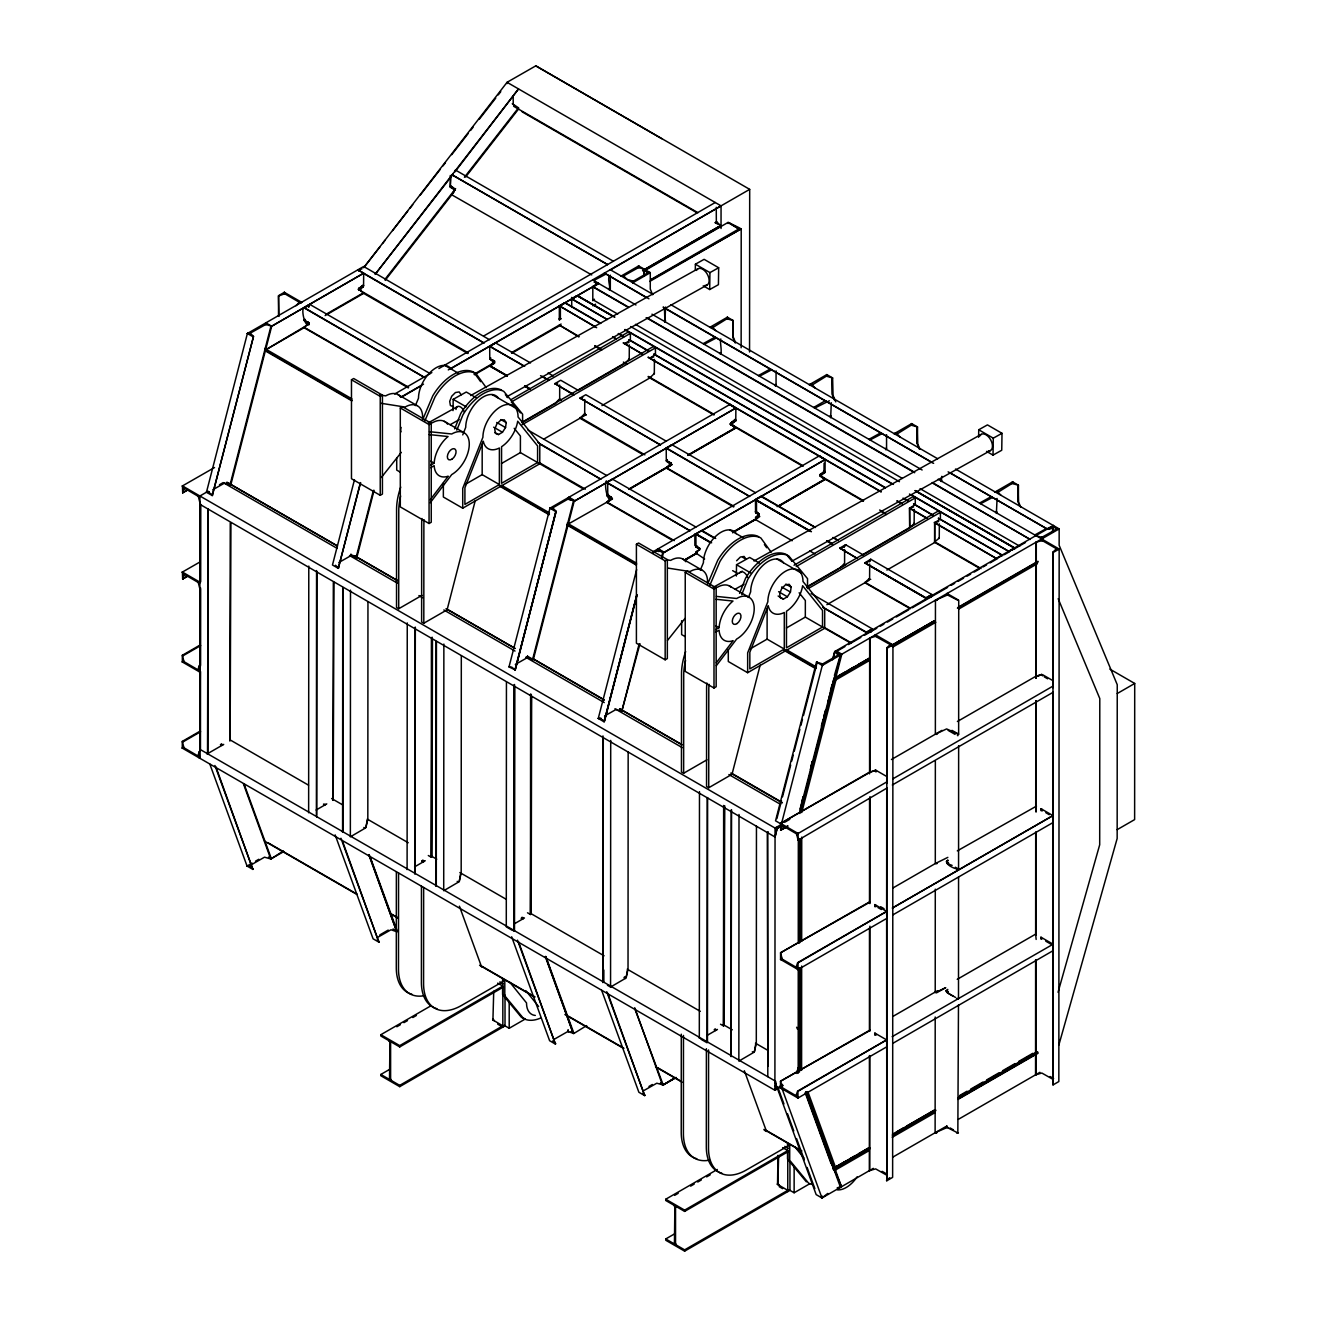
<?xml version="1.0" encoding="UTF-8"?>
<svg xmlns="http://www.w3.org/2000/svg" width="1317" height="1317" viewBox="0 0 1317 1317"><rect width="100%" height="100%" fill="white"/><g stroke="black" fill="none" stroke-linecap="round" stroke-linejoin="round"><path stroke-width="1.5" d="M200.069 731.149L182.306 741.389L182.289 748.122L774.906 1090.262L783.22 1085.455M182.355 655.273L182.339 661.99L199.805 672.065L199.558 665.2L197.846 669.744L183.952 661.628L182.355 655.273L200.118 645.017M781.705 824.228L775.054 828.064L774.906 1090.262L776.668 1087.151L775.614 1081.257L199.756 749.241L200.316 670.962M200.316 666.846L200.365 588.814M200.365 582.657L200.414 504.625L775.054 837.019L777.195 828.558L782.594 825.315M200.464 749.192L200.513 671.604M200.53 665.48L200.563 587.892M200.579 581.768L200.628 504.181L199.904 504.971M207.526 753.719L208.152 508.955L207.905 753.489M229.767 740.895L230.261 522.915M230.936 522.717L230.129 740.681M278.513 316.212L278.529 295.683L284.34 292.325L301.807 302.4L298.926 302.696L295.979 305.758M278.924 316.409L278.529 295.683M304.079 319.932L305.116 319.34L304.161 320.393L308.869 322.698C305.659 330.501 300.424 308.194 304.095 308.194M308.639 812.754L308.787 566.08M309.923 304.474L304.095 307.536L424.337 377.353L304.342 308.013L308.886 305.067L308.886 307.042L308.639 305.264L309.923 304.474L430.116 373.584M316.409 815.174L316.557 570.557M316.722 817.034L316.936 572.022M332.822 800.39L333.333 582.41M333.991 582.213L333.201 800.193M342.585 832.36L342.733 587.744M342.914 832.163L343.079 587.547M350.503 590.164L350.355 836.838L365.682 827.866L367.822 819.404L367.953 601.82M325.134 315.57L363.657 293.362L359.525 289.608L358.882 290.316L358.882 288.341L363.574 286.036L363.673 273.837M363.673 267.746L507.061 82.312L535.789 65.85L749.686 189.352L438.923 368.513M396.368 871.739L396.302 967.88A53.503 30.884 -60 0 0 411.875 994.236M396.713 458.184L396.713 470.087L400.236 472.128M398.557 872.99L398.491 969.131A53.503 30.884 -60 0 0 424.601 995.619M400.73 487.092A53.503 30.884 -60 0 0 396.582 509.3L396.532 607.499L398.705 608.75L398.771 510.568A53.503 30.884 -60 0 1 400.631 495.999M407.101 869.599L407.249 622.925M415.003 627.402L414.855 874.076L415.332 627.221M421.456 886.226L421.407 982.367A53.503 30.884 -60 0 0 436.981 1008.723M423.646 887.477L423.58 983.618A53.503 30.884 -60 0 0 461.394 1005.513L504.049 980.918M421.95 518.503A53.503 30.884 -60 0 0 421.687 523.804L421.621 621.986L423.811 623.237L423.876 525.055A53.503 30.884 -60 0 1 424.14 519.771M428.305 855.523L431.285 857.235L431.416 638.761M431.285 857.235L432.124 637.198M432.453 639.058L431.992 856.824M435.96 886.259L436.108 641.642M436.289 886.061L436.437 641.445M443.368 483.125L443.352 497.019L462.728 508.197L539.772 463.782L539.789 443.928L518.058 416.979A24.858 14.355 -60 0 0 500.493 406.805A24.858 14.355 -60 0 0 482.911 437.228L462.728 488.344L462.728 508.197M443.862 644.062L443.714 890.736L459.04 881.764L461.18 873.303L461.312 655.718M591.728 274.94L451.764 194.801L454.744 189.73L450.266 186.965L450.282 175.457M450.924 177.515L450.266 186.965L454.744 189.73C455.254 187.327 453.476 191.228 455.386 190.175M464.95 484.574L482.17 474.63L482.187 444.158M489.694 346.601L489.776 358.8L494.468 363.08L489.694 366.126L507.193 376.152M499.357 484.557L499.39 447.994A24.858 14.355 -60 0 1 483.29 441.228L464.917 487.784L464.901 504.427L499.357 484.557L482.17 474.63M502.617 978.679L502.6 994.565L521.433 1017.35A41.946 24.216 -60 0 0 524.923 1018.634M504.806 979.93L504.79 995.817L523.623 1018.601A41.946 24.216 -60 0 0 540.349 1018.156M506.436 682.239L506.288 926.855L512.494 930.444M507.061 83.58L507.061 82.312L721.058 205.864L721.041 228.483M465.675 176.939L518.503 109.097L518.503 107.829L513.251 104.273L513.136 95.911M514.042 931.333L514.19 684.675M514.519 684.478L514.371 931.152L514.585 686.124M501.53 463.485L520.396 452.604L520.413 436.009L514.19 428.288M522.602 424.09L522.602 414.164L503.785 391.379A41.93 24.216 -60 0 0 462.843 414.97L456.834 430.149M527.491 912.78L530.471 914.508L530.603 693.993M530.471 914.508L531.311 694.454M531.64 696.314L531.179 914.097M537.583 462.514L537.599 445.92L517.696 421.226A24.858 14.355 -60 0 1 501.563 446.726L501.547 483.306L537.583 462.514L520.396 452.604M561.026 318.862L559.33 319.85L559.346 306.548M600.717 323.258L565.158 302.729L559.346 305.807L594.938 326.682M554.885 403.759L559.676 398.738L559.676 385.058M560.383 305.857L560.367 317.595L559.33 318.549L560.449 318.055L559.33 318.994L560.696 318.5L559.33 319.85M571.71 307.421L571.71 297.412M642.91 454.595L579.974 418.246L584.682 413.686L584.764 399.545M594.494 299.568L592.798 300.556L592.815 286.513L598.626 283.435L635.963 304.968M602.956 735.907L602.807 982.581L603.285 737.783M603.845 982.367L603.845 970.02M606.643 480.919C603.68 480.475 607.153 505.349 611.417 497.365L606.725 495.06L607.763 494.468L607.68 482.269M609.228 276.488C607.121 279.418 611.812 290.629 608.569 289.51M610.331 275.171L610.314 288.867L608.898 289.147L609.87 289.938L609.228 288.225L610.199 289.411M607.45 985.264L610.561 987.059L610.709 740.401M628.16 752.04L628.028 969.625L625.888 978.103L610.561 987.059M578.624 390.079L624.521 363.607L629.23 359.047L629.328 344.906M510.881 399.726L628.176 332.098L630.366 333.366L630.366 340.082L624.538 343.721L628.999 342.404M632.308 281.081L632.818 282.743L650.285 272.685L647.569 272.948L633.312 281.18L627.007 279.385L624.06 276.323L621.18 276.027L638.646 265.952L650.285 272.685L650.269 289.065L652.623 294.712M601.951 405.587L649.627 378.094L654.319 373.534L654.417 359.393M521.746 422.428L653.281 346.585L655.454 347.853L655.454 354.569L649.643 358.224L653.759 356.923M665.579 307.059L664.904 322.039L664.476 308.392M666.221 448.521L666.303 460.72L670.995 465L666.221 468.045L733.668 506.996M681.301 1034.191L681.235 1132.373A53.503 30.884 -60 0 0 696.808 1158.746M681.646 620.686L681.63 634.58L685.153 636.621M683.474 1035.442L683.408 1133.641A53.503 30.884 -60 0 0 709.534 1160.129M685.647 651.586A53.503 30.884 -60 0 0 681.515 673.81L681.449 771.992L683.638 773.26L683.704 675.061A53.503 30.884 -60 0 1 685.564 660.492M694.866 545.534L694.866 533.797M695.886 553.025L704.628 558.968M695.903 534.406L695.985 546.604L699.64 549.798L699.64 548.3L695.903 546.143L699.64 548.3L699.64 549.798L695.886 551.955L698.389 550.506M699.311 1038.306L699.475 791.632M706.389 1048.678L706.324 1146.86A53.503 30.884 -60 0 0 721.897 1173.233M707.229 798.168L707.081 1042.784L700.874 1039.195M707.608 797.575L707.459 1042.191M708.579 1049.945L708.513 1148.128A53.503 30.884 -60 0 0 746.311 1170.006L788.965 1145.428M706.883 683.013A53.503 30.884 -60 0 0 706.603 688.297L706.554 786.479L708.727 787.747L708.793 689.548A53.503 30.884 -60 0 1 709.056 684.264M716.267 207.312L716.333 221.47L721.041 226.03L644.507 270.15M720.827 338.963C719.263 340 723.329 356.545 719.461 352.857L720.811 352.66L720.152 353.927M720.531 1024.231L723.51 1025.943L723.642 805.444M723.51 1025.943L724.35 805.905M724.679 805.724L724.218 1025.548M644.507 270.775L727.939 222.474L728.054 223.495M728.285 649.61L728.285 661.513L747.644 672.707L824.689 628.275L824.705 608.438L802.991 581.472A24.858 14.355 -60 0 0 785.426 571.298A24.858 14.355 -60 0 0 767.844 601.737L747.661 652.853L747.644 672.707M731.231 809.971L731.083 1056.646L731.561 809.79M735.561 342.601L733.207 336.954L733.223 320.558L727.396 317.199L709.945 327.274L712.81 327.571L715.757 330.633M689.614 454.546L735.857 427.893L731.083 424.848L735.775 420.567L735.874 408.369M739.002 814.466L738.853 1061.123L754.164 1052.168L756.304 1043.69L756.452 826.105M741.142 347.737L741.208 228.862L650.746 280.011M749.554 351.968L749.686 189.352M756.518 499.456L756.501 511.194L755.464 511.786L759.218 513.959L755.464 517.614L759.218 515.441L755.563 512.247L755.481 500.048M749.867 649.067L767.103 639.14L767.12 608.668M776.075 370.867L776.059 384.548L775.4 385.832L776.059 384.548L774.709 384.745M784.29 649.067L784.306 612.487A24.858 14.355 -60 0 1 768.223 605.721L749.834 652.277L749.834 668.921L784.29 649.067L767.103 639.14M787.533 1143.172L787.533 1159.059L806.366 1181.843M789.723 1144.44L789.706 1160.326L808.539 1183.094A41.946 24.216 -60 0 0 812.029 1184.395M869.796 1030.174L780.504 1081.224L782.1 1087.579L795.995 1095.711L797.954 1098.032L797.954 1091.316L886.637 1039.903L886.884 1046.768L797.954 1098.032L780.487 1087.957L780.504 1081.224L870.208 1030.404M869.878 901.701L780.569 952.751L782.183 959.105L796.077 967.221L798.036 969.559L798.036 962.826L886.72 911.413L886.967 918.278L798.036 969.559L780.569 959.467L780.569 952.751L870.29 901.931M886.753 788.192L798.118 840.197L798.118 833.48L886.703 781.969M798.184 1073.256L798.25 967.797M798.267 943.219L798.332 837.974M799.419 1072.137L799.468 967.666M799.485 943.087L799.551 838.616M800.143 1070.507L800.209 968.094M800.226 941.457L800.275 839.044M801.592 1070.375L801.658 966.019M801.674 941.457L801.74 837.102M786.447 627.979L805.329 617.097L805.346 600.503L799.123 592.782M807.535 588.584L807.535 578.657L788.702 555.873A41.93 24.216 -60 0 0 747.76 579.48L741.751 594.642M822.516 627.024L822.516 610.429L802.629 585.736A24.858 14.355 -60 0 1 786.496 611.236L786.463 647.799L822.516 627.024L805.329 617.097M824.08 463.222L823.998 471.502L820.804 474.383M825.117 471.634L824.08 471.042L825.035 472.095L820.326 474.4L820.573 475.898L825.035 472.095L825.133 459.896M830.22 415.826L831.307 416.452L830.648 417.719L831.323 402.755M835.768 401.883L832.64 394.359L832.64 377.963L826.829 374.604L809.362 384.663L812.243 384.959L815.19 388.038M844.609 549.551L844.592 563.248L839.802 568.269L844.164 565.75M869.418 1055.526L869.335 1170.665L875.64 1168.887L886.242 1174.896M869.434 1030.849L869.483 928.041M869.5 903.38L869.566 798.514M869.582 773.836L869.664 638.136L875.459 636.325L890.226 644.589L892.942 644.869L892.63 1177.382L886.802 1180.74L886.637 919.282M869.697 564.038L869.599 578.196L864.907 582.756L910.294 608.75M869.747 1170.862L869.829 1055.724M869.829 1031.046L869.895 926.197M869.911 903.577L869.977 796.653M869.994 771.992L870.076 638.35M822.796 607.219L866.454 632.209L872.266 628.851L871.228 631.716L872.266 628.851L811.157 593.572M874.817 906.508L875.163 904.763L876.249 906.573L874.817 906.508L874.817 904.549L886.407 911.249M876.167 1035.047L874.735 1033.022L874.735 1034.981L875.081 1033.236L875.212 1034.866L875.476 1033.45L886.325 1039.722M874.9 770.429L876.332 770.494L876.332 771.696L875.377 770.313L869.994 772.322L780.652 823.388L780.652 830.122L786.364 827.224M886.571 434.659L886.555 448.34L885.897 449.624L886.555 448.34L885.205 448.537M886.637 915.167L886.736 787.648M886.736 783.533L886.835 647.766L890.226 644.589M886.802 1180.74L886.835 647.766M861.795 555.593L909.454 528.117L914.146 523.557L914.245 509.399M794.019 565.256L913.109 496.608L915.282 497.859L915.282 504.592L909.471 508.23L909.701 527.36L909.701 508.411L913.586 506.93M919.859 448.998L917.505 443.352L917.521 426.971L911.693 423.613L894.243 433.672L897.107 433.968L900.054 437.03M931.876 594.971L930.806 597.375L931.843 594.51L870.735 559.231L864.923 562.869L926.065 598.28L930.724 597.013L931.843 594.51L926.032 597.869L864.923 562.869L867.673 561.997M886.884 570.08L934.543 542.604L934.807 522.915L938.692 521.417M935.202 1017.02L935.119 1132.735L947.17 1127.467L957.838 1132.933L958.48 1004.855M935.284 889.189L935.218 992.689L945.754 987.651L936.453 992.87M935.35 761.358L935.3 863.54L947.845 857.367M981.066 568.549L934.79 541.847L939.251 538.044L939.35 523.886M806.679 586.921L938.198 511.095L940.387 512.346L940.387 519.079L934.56 522.717L934.79 541.847M941.803 476.326L941.145 481.512L941.803 480.244L940.717 479.618L941.54 481.067M958.562 877.106L958.496 998.22L957.245 998.418M946.824 863.014L948.108 862.273L946.561 862.24L947.845 860.231C943.071 863.837 955.105 869.385 958.562 869.088L958.644 745.685M997.068 498.452L996.393 513.416L997.051 512.132L995.965 511.506L996.788 512.971M1020.774 507.259L1018.42 501.612L1018.436 485.232L1012.608 481.874L995.158 491.932L998.023 492.229L1000.969 495.291M1035.623 959.698L1035.557 1074.837L1041.862 1073.042L1052.464 1079.067M1035.639 935.021L1035.705 832.212M1035.722 807.551L1035.788 702.685M1035.886 542.308L1035.804 678.008L1035.886 542.308L1042.191 540.53L1056.448 548.761L1059.164 549.041L1058.835 1081.553L1053.024 1084.912L1052.859 823.388M1036.035 959.895L1035.969 1075.034L1035.952 959.846M1036.051 935.218L1036.117 832.426M1036.133 811.865L1036.199 700.825M1036.216 678.222L1036.298 542.522M1040.957 939.153L1040.957 937.194L1053.106 944.207L1052.859 950.792L892.712 1043.41M1041.023 810.679L1041.023 808.72L1052.629 815.421M1042.455 810.745L1041.023 808.72M1042.537 675.868L1041.599 674.485L1035.804 676.296L957.393 721.502M1052.299 532.298L1053.353 525.532L836.015 650.828L840.147 655.718L834.451 675.292L835.719 677.876L869.418 658.451M1052.859 817.231L1052.909 691.837M1052.925 687.721L1052.991 552.053L1056.448 548.761M1053.024 1084.912L1052.991 552.053M1053.337 531.673L1053.353 525.532L1053.007 531.344M955.483 469.033L1059.164 528.891L1059.148 545.271L1117.244 684.708L1117.162 838.485L1058.852 1045.023M1109.836 669.102L1134.711 683.457L1134.628 819.602L1117.162 829.661M644.095 275.714L644.457 269.327L638.679 267.499L623.912 275.747L621.18 276.027L624.06 276.323M453.032 410.624L453.196 399.331L466.284 392.022L475.98 397.619M695.31 269.853L695.392 264.207L704.118 259.334L718.67 267.746L718.423 284.686L709.698 289.542L703.229 285.822M709.698 289.542L709.945 272.603L718.67 267.746M736.351 576.039L736.532 564.73L749.62 557.437L759.316 563.034M978.613 437.293L978.729 429.77L987.454 424.897L1002.007 433.309L1001.743 450.249L993.018 455.106L986.548 451.385M993.018 455.106L993.281 438.166L1002.007 433.309M278.941 295.881L284.307 293.872L284.34 292.325L285.262 294.053L299.074 302.12L301.807 302.4L298.926 302.696M875.459 636.325L875.492 634.794L892.942 644.869L890.078 645.165M1041.665 540.497L1041.665 537.418L1035.886 535.591L938.132 479.223M212.745 489.792L224.367 483.191L230.771 484.936L271.697 326.221L265.836 324.443L265.886 322.863L271.697 326.221L363.673 273.195L357.845 269.837L484.129 343.079L363.426 273.376M374.077 490.303L356.792 557.684L350.931 555.922L350.981 554.325L350.404 555.955L338.782 562.557M533.319 659.603L527.458 657.841L527.508 656.245L533.319 659.603L574.261 500.904L568.434 497.53L549.946 508.197L509.004 666.912L515.227 669.909L556.136 511.309L552.761 507.868L567.857 499.159L574.261 500.904M568.384 499.127L568.434 497.53L567.397 499.324M545.814 956.438L573.932 1033.417L568.071 1031.655L568.104 1030.059L567.528 1031.688L554.325 1039.212M663.505 552.432L657.644 550.654L657.693 549.074L663.505 552.432L661.974 558.375M816.491 662.089L822.302 665.447L822.351 663.85L816.491 662.089L775.548 820.804L781.376 824.162L822.302 665.447L822.878 663.817L837.991 655.109L840.806 654.779L799.863 813.494M777.507 1088.764L816.161 1194.601L821.973 1197.976L822.022 1196.379M308.787 306.68L308.886 305.067L308.227 306.532M872.298 629.312L871.146 631.353L866.487 632.637L822.977 607.466M359.376 288.242L363.657 285.575C362.389 284.604 362.702 289.658 358.882 290.316C356.956 286.793 366.027 287.518 362.537 285.443L359.574 287.979M731.445 422.971L734.82 419.514L735.775 420.567L731.083 422.872L731.083 424.848L731.742 424.14L735.857 427.893L687.853 455.419M825.035 472.095L823.998 471.502L824.804 472.556L820.326 474.4L820.326 476.375L820.985 475.667L825.117 479.421L778.857 506.09L825.117 479.421L821.923 477.38M1036.15 939.433L1035.639 934.132L957.229 979.338M308.622 324.196L308.869 322.698L304.408 320.838L308.869 322.698L304.079 327.703L408.385 387.922M489.694 366.126L494.468 361.105L489.776 358.8L490.731 357.747M672.328 540.316L606.643 502.386L611.417 497.365L606.956 495.521L607.763 494.468L612.421 498.583M666.221 468.045L670.995 463.024L666.303 460.72L667.258 459.666M1052.974 692.363L892.333 784.981M627.386 970.185L626.25 977.527L624.456 976.885L625.41 978.498L624.028 977.708M214.539 467.519L182.454 485.924L775.054 828.064L777.672 828.146L775.367 827.883L776.832 829.134L775.054 837.019M796.834 1073.454L798.184 1067.873L796.983 1072.087M505.53 427.564L506.222 422.625L504.23 419.794L500.493 420.386L496.756 424.107L494.748 429.243L495.439 433.375L498.485 434.561L502.468 432.272L505.53 427.564L496.723 422.477M790.447 592.057L791.138 587.135L789.163 584.304L785.409 584.88L781.672 588.617L779.68 593.737L780.372 597.869L783.417 599.07L787.401 596.766L790.447 592.057L781.639 586.97M647.569 272.948L643.684 269.491M712.81 327.571L726.918 318.78L733.223 320.558M812.243 384.959L826.352 376.168L832.64 377.963M897.107 433.968L911.216 425.177L917.521 426.971M998.023 492.229L1012.131 483.438L1018.436 485.232M1041.665 537.418L1056.448 529.171L1052.991 525.763M366.044 827.29L367.18 819.948M459.419 881.188L460.538 873.862M754.542 1051.592L755.662 1044.249M200.217 561.832L182.404 572.055L182.651 578.92L184.364 574.377L198.258 582.509L199.855 588.847M494.221 362.603L494.468 361.105L489.776 358.8M611.187 498.88L611.417 497.365L607.302 495.883L607.993 494.929L606.643 494.616L607.68 494.007M670.765 464.522L670.995 463.024L666.534 461.18L667.34 460.127M833.217 1169.414L833.496 1166.549M875.295 906.392L875.558 904.977L875.805 906.425M1041.5 810.564L1041.763 809.148L1042.027 810.597M568.746 523.771L612.454 499.028M781.03 830.303L782.611 825.726L796.522 833.842L798.118 840.197M796.077 967.221L797.658 962.645L886.67 911.397M795.995 1095.711L797.575 1091.134L886.637 1039.903M489.463 339.72L363.673 266.478L247.382 333.514L206.456 492.229L212.267 495.587L253.523 336.411L250.197 333.185L265.836 324.443M837.991 655.109L834.978 651.421L840.806 654.779L822.302 665.447L821.874 663.752M781.211 1086.36L821.973 1197.976L840.476 1187.308L837.365 1187.901L840.476 1187.308L806.037 1093.011M188.315 489.611L182.701 492.788L182.454 485.924L183.639 488.558L182.701 492.788L184.413 488.245L198.307 496.377L199.904 502.732M187.985 575.842L182.651 578.92L183.59 574.689L182.404 572.055L199.855 582.13L198.686 583.398M199.558 665.2L198.62 669.431L199.805 672.065L197.846 669.744M208.234 491.208L199.921 495.999L199.756 758.197L198.571 755.563L199.509 751.332L197.797 755.876L183.903 747.743L182.306 741.389M308.557 306.499L308.886 305.067M870.916 631.172L871.228 629.74L866.454 632.209M930.493 596.815L930.806 595.399L926.032 597.869M636.901 594.757L604.091 721.798L598.264 718.44L636.638 569.652M212.267 495.587L253.523 336.411M229.965 485.117L270.89 326.402M354.487 479.684L332.477 564.993L338.304 568.351L360.628 482.582M338.304 568.351L360.298 483.043M355.985 557.881L373.386 490.418M475.256 500.608L447.089 609.82L423.811 623.237M514.832 670.271L556.136 511.309M532.512 659.801L573.438 501.086M604.091 721.798L636.835 594.84M636.687 596.535L604.47 721.436L602.297 719.609M604.569 716.004L616.191 709.402L621.772 711.328L639.173 643.881M661.677 556.581L662.698 552.613M621.772 711.328L639.98 643.684M760.172 665.101L732.005 774.314L708.727 787.747M776.882 818.631L781.475 800.769M782.512 796.801L790.694 765.062M791.715 761.094L793.246 755.151M794.266 751.184L799.896 729.355M800.917 725.387L802.465 719.428M803.485 715.46L817.297 661.908M832.542 659.718L834.583 651.783M801.609 802.613L803.123 796.736M810.729 767.284L812.243 761.391M821.364 726.046L822.878 720.152M823.882 716.234L825.413 710.34M830.467 690.701L831.998 684.824M799.929 810.416L834.007 678.436L870.307 657.743M800.292 812.408L834.748 678.864L870.29 658.368M1056.3 528.594L1059.164 528.891L841.826 654.187L835.719 677.876L834.83 675.292M801.757 812.556L835.982 679.819L869.846 660.294M800.143 808.934L803.222 797.065M810.399 769.391L812.457 761.473M822.713 721.93L824.771 714.028M827.85 702.175L834.007 678.436L835.982 679.819M777.968 1155.338L777.54 1184.312L779.516 1185.58M946.693 594.955L947.088 593.506L958.727 600.223L958.644 734.211L946.61 728.927L935.366 734.195L935.449 600.223L947.499 594.955L958.15 600.42M946.363 1127.467L946.775 1126.019L947.861 1127.698M873.336 1168.36L841.497 1186.716L835.06 1171.323L835.422 1170.056L869.154 1150.614M1058.045 992.294L1099.695 844.773L1099.794 698.553L1058.177 598.692M358.882 290.316L358.965 288.802M731.165 423.317L731.083 424.848L731.083 422.872L735.544 421.028L734.738 419.975L735.775 420.567M820.425 474.861L820.326 476.375L820.326 474.4L824.458 472.918L823.421 472.309L820.689 474.499M632.786 281.196L632.818 282.743L633.312 281.18M638.169 267.532L638.646 265.952L639.157 267.614M726.918 318.78L727.396 317.199L727.906 318.862M826.352 376.168L826.829 374.604L827.339 376.267M911.216 425.177L911.693 423.613L912.204 425.259M1012.131 483.438L1012.608 481.874L1013.119 483.52M1042.191 537.385L1041.187 540.612M283.83 293.971L284.34 292.325L285.262 294.053M874.982 636.44L875.492 634.794L876.414 636.506M265.31 324.476L265.886 322.863L266.314 324.558M567.857 499.159L568.434 497.53L568.878 499.242M515.309 664.476L526.932 657.874L527.508 656.245L527.952 657.94M653.462 552.696L657.117 550.687L657.693 549.074L652.639 551.971M821.545 1196.264L821.973 1197.976L822.549 1196.346M462.744 434.89L465.724 427.317A24.858 14.355 -60 0 1 478.762 400.203A24.858 14.355 -60 0 1 498.534 398.261M748.418 597.49L750.657 591.81A24.858 14.355 -60 0 1 763.695 564.697A24.858 14.355 -60 0 1 783.45 562.754M454.645 428.881L460.654 413.719A41.93 24.216 -60 0 1 501.596 390.112M739.578 593.374L745.587 578.212A41.93 24.216 -60 0 1 786.512 554.622L791.533 560.696M415.382 405.636L418.493 398.195A24.858 14.355 -60 0 1 431.532 371.081A24.858 14.355 -60 0 1 451.287 369.139M700.298 570.129L703.41 562.705A24.858 14.355 -60 0 1 716.448 535.591A24.858 14.355 -60 0 1 736.219 533.648M422.576 419.909L432.783 395.791A41.946 24.216 -60 0 1 473.725 372.184L480.623 381.667M424.749 421.16L434.972 397.043A41.946 24.216 -60 0 1 475.914 373.452L486.253 387.675M707.492 584.402L717.716 560.285A41.946 24.216 -60 0 1 758.658 536.678M709.682 585.67L719.905 561.552A41.946 24.216 -60 0 1 760.831 537.945L771.169 552.169M782.43 1084.319L774.906 1090.262L776.47 1086.739L774.906 1081.29M870.57 631.205L871.475 630.217M930.148 596.848L931.053 595.86M363.673 273.195L271.697 326.221M721.058 205.864L610.462 269.952M362.537 285.443L362.998 286.859L358.882 288.341L359.113 289.839M629.312 358.586L628.999 359.508M664.904 322.039L665.562 320.755L664.476 320.13M654.417 373.073L654.088 373.995M914.245 523.096L913.586 524.364L914.146 523.557M939.334 537.583L939.021 538.505M637.724 267.68L638.646 265.952L638.679 267.499M632.818 282.743L633.74 281.015M726.474 318.928L727.396 317.199L727.428 318.747M825.907 376.333L826.829 374.604L826.862 376.152M910.771 425.325L911.693 423.613L911.726 425.144M1011.686 483.586L1012.608 481.874L1012.641 483.405M1042.62 537.237L1042.191 540.53M264.849 324.657L265.886 322.863M526.471 658.039L527.508 656.245M656.656 550.868L657.693 549.074L658.138 550.769M822.302 665.447L823.339 663.653M821.973 1197.976L827.8 1193.416M454.036 188.084L451.369 186.438L450.776 187.442L451.813 186.849L450.743 185.993M869.385 561.536L870.735 559.231L869.615 561.717M835.06 1171.323L835.422 1170.056L841.497 1186.716L839.785 1184.246M948.125 471.832L1047.772 529.368L1051.855 527.821L1053.353 525.532L1052.316 528.38L1047.525 529.171L949.656 472.605M946.001 595.185L947.088 593.506L948.191 595.185M945.672 1127.698L946.775 1126.019L947.17 1127.467M209.815 764.041L247.053 866.043L252.88 869.401L215.955 766.938M335.127 834.879L373.09 938.807L378.901 942.165L342.683 841.629M511.655 936.799L549.617 1040.726L555.428 1044.085L518.503 941.622M601.622 990.252L638.877 1092.254L644.688 1095.612L607.763 993.15M774.906 1090.262L777.507 1087.151L775.203 1086.311L777.507 1087.151M696.545 547.411L697.253 546.456L696.216 547.049L699.64 548.3L695.985 546.604L697.022 545.995L696.216 547.049M758.559 515.227L759.218 513.959L756.123 513.07L756.501 511.194M570.212 499.834L568.928 497.25L730.062 404.352L735.874 408.007L574.311 501.201L607.993 481.775M658.747 551.609L658.187 548.777L819.306 455.896L825.133 459.534L663.57 552.728L697.253 533.303M756.6 511.655L755.563 512.247L759.218 513.959L755.464 511.786M430.247 499.736L448.208 476.194A24.858 14.355 -60 0 1 434.166 465.675L430.692 467.683M430.231 502.748L451.715 474.581A24.858 14.355 -60 0 0 469.28 444.142A24.858 14.355 -60 0 0 451.715 433.984L429.507 431.696M716.366 662.665L733.125 640.688A24.858 14.355 -60 0 1 719.098 630.168L715.608 632.176M716.349 665.678L736.631 639.074A24.858 14.355 -60 0 0 754.213 608.635A24.858 14.355 -60 0 0 736.631 598.494L716.448 596.403M364.924 266.133L380.02 246.756M382.539 243.513L385.058 240.287M392.598 230.59L407.694 211.214M410.213 207.971L412.731 204.744M420.271 195.048L440.388 169.202M442.907 165.975L445.426 162.748M451.715 154.665L468.062 133.659M470.581 130.432L473.099 127.206M479.388 119.123L495.735 98.117M498.254 94.89L500.773 91.663M453.114 174.206L375.131 274.364L518.519 88.93L455.633 170.98M454.744 172.099L455.386 170.008L613.376 261.227M385.19 279.072L455.616 188.594M464.424 177.285L518.503 107.829M385.173 280.34L454.184 191.722M381.321 477.511L401.306 452.357M667.489 640.441L684.988 618.43M840.114 656.245L841.826 654.187L836.015 650.828M198.735 497.283L199.921 495.999L197.962 496.065M183.524 660.722L182.339 661.99L184.298 661.924M183.475 746.838L182.289 748.122L184.248 748.056M796.933 834.748L798.118 833.48L780.652 823.388L869.582 772.124L875.887 770.346L875.624 771.729L875.377 770.313M781.755 958.2L780.569 959.467L782.528 959.402M781.672 1086.673L780.487 1087.957L782.446 1087.891M727.939 222.474L738.853 228.96L728.515 222.474L740.121 228.22L650.664 279.681M736.615 560.762L740.368 557.025L744.105 556.449L746.097 559.281L742.574 557.239M592.798 300.556L594.165 299.206M953.162 996.195L946.939 992.458C949.689 990.582 946.149 993.709 945.968 990.549M946.297 861.697L947.845 860.231M946.215 990.845L947.763 989.38L946.479 991.388L948.026 991.421L946.758 992.162M840.147 655.718L841.826 654.187L839.719 654.812M731.248 423.053L733.569 420.996M886.456 1180.509L889.749 1177.678M423.333 861.828L421.95 861.038L424.255 861.302L422.79 860.05M731.544 422.856L734.507 420.419L735.544 421.028L731.083 422.872L731.314 424.37M495.521 342.881L494.237 343.671L495.521 342.881L530.521 362.932M564.927 302.926L559.346 306.186L564.927 302.926L600.503 323.472M577.29 295.798L614.858 317.15L577.537 295.601L571.71 298.663L607.269 319.537L571.71 299.008L577.537 295.601L571.71 299.058L577.29 295.798L612.866 316.294M695.903 527.03L612.471 479.158L611.187 479.931L666.501 448.06M755.481 492.69L672.049 444.8L670.765 445.59L735.874 408.007M761.078 496.525L825.133 459.534M948.01 864.034L948.536 863.178L947.647 863.82L952.109 865.368M494.484 343.474L489.694 346.239L524.709 366.291M606.643 502.386L609.82 500.361M866.487 632.637L871.228 629.74M930.806 595.399L926.065 598.28L864.923 562.869M198.587 496.805L199.921 495.999L198.307 496.377M198.538 582.937L199.855 582.13L197.912 582.196M183.672 661.183L182.339 661.99L183.952 661.628M183.623 747.315L182.289 748.122L183.903 747.743M796.785 834.27L798.118 833.48L796.159 833.546M781.903 958.677L780.569 959.467L782.183 959.105M781.821 1087.151L780.487 1087.957L782.1 1087.579M934.395 522.322L996.64 558.655L1002.418 555.181L938.428 518.24M911.199 494.682L1009.003 551.51L1014.781 548.053L915.249 490.582M628.374 307.421L592.815 286.843L598.626 283.435L592.815 279.797L593.901 280.422L605.787 274.183L604.454 273.08L645.626 297.181M592.815 286.843L598.626 283.435L594.51 282.134M182.701 492.788L188.018 489.71M642.663 270.759L720.926 225.405L642.614 270.545M182.651 578.92L187.969 575.842M574.426 1033.137L586.658 1025.597M305.198 319.784L304.161 320.393L305.445 320.245M304.112 327.686L265.59 349.894L308.31 324.476M351.474 379.773L353.664 378.506L382.424 395.116L382.424 494.056L380.234 495.324L351.474 478.713L351.474 379.773L380.234 396.368L382.424 395.116M219.462 484.738L223.199 482.582L337.152 548.382M483.882 335.884L715.23 202.505M394.705 393.997L431.844 372.596M401.866 396.927L421.341 385.7M451.435 368.348L598.626 283.435L448.29 369.896M400.302 407.957L402.492 406.706L431.252 423.3L431.252 522.256L429.062 523.508L400.302 506.913L400.302 407.957L429.062 424.568L431.252 423.3M474.202 374.16L493.71 362.899M511.457 352.676L561.124 324.048M592.798 305.774L595.58 304.178M511.276 402.014L630.366 333.366M572.549 394.195L554.901 383.593L560.713 380.234L578.344 390.408M430.692 465.164L434.166 463.156A24.858 14.355 -60 0 1 448.06 436.536L429.227 434.594M523.903 421.621L555.675 403.298M522.158 424.7L655.454 347.853M579.99 398.08L660.443 444.932L579.99 398.08L585.818 394.721L666.221 441.162M543.707 439.17L586.065 414.74M182.882 655.85L200.661 645.61M398.705 608.75L422 595.333M606.956 495.521L608.339 495.291L607.302 495.883M666.534 461.18L667.571 460.571M182.833 741.981L200.612 731.742M629.18 488.92L671.835 464.325M687.836 455.106L735.824 427.432M629.131 489.43L671.818 464.802M207.032 753.999L223.709 744.385M825.446 400.664L826.533 401.586L825.446 400.664L813.807 407.381L814.894 408.007L829.364 400.78M636.407 544.267L638.58 542.999L667.34 559.61L667.34 658.566L665.167 659.817L636.407 643.223L636.407 544.267L665.167 560.877L667.34 559.61M700.792 531.261L755.744 499.587M809.741 531.146L755.481 499.834L761.177 496.542L815.453 527.491L761.308 496.048L755.481 499.406L811.42 531.689M755.793 512.708L757.16 512.461L756.123 513.07M697.105 552.745L684.659 559.923L697.105 552.86M732.647 532.249L757.538 517.91M777.096 506.633L825.084 478.96M684.577 560.449L697.039 553.255M732.614 532.743L755.744 519.425M685.235 572.451L687.425 571.199L716.168 587.794L716.168 686.75L713.995 688.017L685.235 671.407L685.235 572.451L713.995 589.061L716.168 587.794M316.129 810.021L326.781 803.88M250 866.29L247.053 866.043L252.107 863.129M255.465 861.203L258.823 859.26M250.164 865.45L264.519 857.169L270.742 858.964L283.748 851.605M283.353 850.93L271.368 858.733L268.47 857.054M796.209 566.524L915.282 497.859M855.918 557.733L839.818 548.086L845.646 544.744L863.261 554.918M715.608 629.658L719.098 627.649A24.858 14.355 -60 0 1 732.993 601.046L716.036 599.284M807.058 587.135L838.83 568.829M808.852 588.189L940.387 512.346M826.862 604.684L869.269 580.237M414.592 866.866L425.243 860.725M836.065 651.701L844.921 646.598M848.461 644.556L860.857 637.412M864.396 635.37L876.793 628.225M880.332 626.184L883.872 624.143M887.411 622.101L892.728 619.039M896.268 616.998L908.648 609.853M912.204 607.812L947.598 587.398M951.154 585.357L954.693 583.316M958.233 581.274L963.534 578.212M967.073 576.171L970.629 574.13M974.168 572.088L979.469 569.01M983.009 566.968L986.548 564.927M990.104 562.886L997.183 558.803M1004.262 554.72L1009.579 551.658M1014.88 548.596L1025.499 542.472M379.806 934.922L388.219 930.082M377.781 937.292L391.001 929.769L396.763 931.728L369.089 854.601M891.642 645.445L934.313 620.834M887.131 648.227L935.037 620.62M958.101 607.318L1037.977 561.272M1053.353 552.399L1059.164 549.041L1034.8 534.965L1046.439 528.545L1047.525 529.171M891.625 646.071L934.296 621.459M957.41 608.141L1035.639 563.034M958.397 607.993L1037.994 562.096M893.025 646.943L935.794 622.283M958.974 608.915L1037.401 563.709M683.638 773.26L706.916 759.827M513.778 924.139L524.429 917.998L521.976 917.323L522.948 918.854M502.831 987.388L399.726 1046.916L380.827 1036.002L380.827 1034.718L430.593 1005.99M396.829 1026.766L400.384 1024.708M403.94 1022.651L407.496 1020.609M412.83 1017.531L416.386 1015.473M391.478 1042.159L390.606 1042.652L390.606 1079.1L391.478 1080.615L389.075 1079.216M891.444 759.514L942.017 730.359M784.734 822.22L789.788 819.306M768.338 831.949L767.301 832.542L767.811 1076.631M380.827 1034.718L399.726 1045.632L502.831 986.104L502.831 1027.112L497.678 1024.149M505.02 995.092L505.02 1025.861L399.726 1086.657L380.827 1075.742L380.827 1074.458L389.717 1069.322M892.86 778.857L1052.909 686.141M389.503 1079.331L389.947 1042.274L389.075 1040.759L391.05 1042.043M380.827 1074.458L399.726 1085.373L502.831 1025.844L492.624 1019.802L494.155 1020.691M504.098 1025.317L509.202 1028.281L524.94 1019.193M1117.244 693.532L1134.711 683.457M893.156 887.856L935.926 863.195M957.311 850.864L1036.495 806.103M1052.942 815.585L892.416 908.022L1052.942 815.585L1053.188 822.45L892.778 914.936M706.801 1035.59L717.452 1029.433M648.952 1086.443L652.327 1084.5M643.569 1090.739L656.788 1083.216L663.192 1084.945L634.58 1008.196M674.139 1078.162L663.669 1084.665L676.065 1077.52L663.669 1084.665L660.772 1082.986M893.074 1016.329L937.622 990.647M1053.106 944.207L892.169 1036.66M787.764 1151.881L684.642 1211.41L665.743 1200.495L665.743 1199.227L717.304 1169.463M674.633 1195.375L678.189 1193.317M690.635 1186.14L694.191 1184.082M697.747 1182.024L701.303 1179.966M706.636 1176.888L710.192 1174.846M676.411 1206.652L675.539 1207.162L675.539 1243.61L676.411 1245.108L673.991 1243.725M665.743 1199.227L684.642 1210.142L787.764 1150.614L787.764 1191.622M789.953 1161.643L789.953 1190.354L684.642 1251.15L665.743 1240.235L665.743 1238.951L674.633 1233.831M674.436 1243.841L674.864 1206.767L673.991 1205.269L675.967 1206.537M665.743 1238.951L684.642 1249.866L787.764 1190.338L777.112 1184.181M855.046 1155.799L833.71 1168.097L833.908 1169.48L869.977 1148.671M858.602 1153.758L869.269 1147.601L849.679 1158.944M892.383 1134.283L903.05 1128.126M906.606 1126.084L935.054 1109.688M959.928 1095.332L967.04 1091.233M970.596 1089.175L983.042 1082.014M986.598 1079.956L999.043 1072.779M1002.599 1070.737L1015.045 1063.56M1018.601 1061.502L1032.824 1053.304M805.757 1091.892L833.71 1168.097L869.994 1148.029M892.728 1134.925L935.778 1110.099M958.677 1096.896L1037.105 1051.69M892.317 1135.797L935.696 1110.791M958.134 1098.049L1037.845 1052.085M789.015 1189.827L794.135 1192.774L809.873 1183.687M957.838 1099.069L1037.829 1052.942M892.235 1137.295L934.856 1112.733M957.936 1099.432L1037.845 1053.353M892.794 1157.133L945.869 1126.545M958.249 1119.401L1039.92 1072.318M326.122 314.236L363.541 292.736M400.533 397.372L423.514 384.136M474.383 374.769L493.908 363.541M511.655 353.335L559.577 325.776M649.709 281.443L741.208 228.862M182.931 578.805L188.249 575.743M839.324 675.391L844.658 672.328M848.197 670.287L853.515 667.242M858.832 664.18L869.483 658.072M892.531 644.836L933.309 621.41M846.123 1160.968L833.71 1168.097L806.416 1093.357M897.552 1131.435L934.79 1110.05M629.197 489.084L671.851 464.605M732.664 532.463L755.777 519.194M470.646 395.577L697.961 268.767M428.7 422.625L457.378 406.624M450.151 424.716L459.123 419.711M506.65 396.829L707.13 284.999M753.982 561.009L981.297 434.33M713.616 587.135L742.311 571.15M735.084 589.226L744.039 584.238M791.78 561.272L990.45 450.562M840.016 655.207L841.826 654.187M714.95 337.152L703.311 343.589L704.397 344.214L716.283 337.975L715.197 337.35M770.198 369.056L758.559 375.477L759.646 376.119L771.532 369.879L770.445 369.254M880.694 432.849L869.055 439.269L870.142 439.911L882.028 433.672L880.941 433.046M991.191 496.641L979.552 503.078L980.638 503.703L992.524 497.464L991.438 496.838M718.127 224.351L715.213 222.672L716.58 221.915M834.534 1170.533L835.422 1170.056L834.138 1170.204L834.863 1170.945M672.049 444.8L666.254 448.29L749.686 496.46L666.221 447.879L671.012 445.393M612.471 479.158L606.676 482.631L690.124 530.817L606.643 482.22L611.434 479.75M1008.97 551.115L1014.781 548.053L915.2 490.615M996.607 558.243L1002.418 555.181M759.81 516.494L755.464 519.573L792.175 540.76M1012.016 550.012L1015.028 548.514L915.43 490.945M450.266 186.965L451.369 186.438M1041.599 674.485L1036.578 676.461L1042.109 674.518M361.977 268.816L358.092 270.314L359.129 270.907M492.525 345.433L489.94 346.437L523.079 365.599M840.065 548.563L842.65 547.576M865.154 563.067L867.755 562.063M1047.97 528.232L1050.554 527.244M554.918 384.021L557.651 383.066M580.023 398.508L582.756 397.553M936.7 600.404L935.449 600.223L937.276 600.223M958.068 735.594L957.41 735.594M947.302 863.573L948.536 863.178M936.189 863.771L937.111 863.557M198.258 582.509L199.855 582.13M796.522 833.842L798.118 833.48M715.213 222.672L716.909 222.277M253.21 336.872L247.382 333.514L250.493 332.921M513.037 668.081L515.227 669.909L555.758 511.556L549.946 508.197L553.058 507.605M837.694 655.389L840.806 654.779L837.859 654.533M621.18 276.027L624.176 275.5M647.289 273.212L650.285 272.685L647.404 272.389M712.629 327.291L709.945 327.274L712.941 326.731M812.046 384.696L809.362 384.663L812.359 384.136M896.926 433.688L894.243 433.672L897.239 433.145M997.825 491.949L995.158 491.932L998.138 491.406M1056.168 529.418L1059.164 528.891L1056.481 528.874M490.006 359.261L494.468 361.105L494.468 363.08L493.809 362.373M957.327 869.286L958.562 869.088L955.335 867.228M250.329 333.777L247.382 333.514L250.197 333.185M209.403 492.492L206.456 492.229L209.271 491.899M552.893 508.461L549.946 508.197L552.761 507.868M837.661 1187.638L840.476 1187.308M709.945 327.274L712.662 326.995M809.362 384.663L812.095 384.399M894.243 433.672L896.959 433.392M995.158 491.932L997.874 491.653M1056.448 529.171L1059.164 528.891M1056.3 549.337L1059.164 549.041L1056.168 548.514M946.939 992.458L948.454 992.327M247.382 333.514L250.148 333.497M206.456 492.229L209.222 492.212M549.946 508.197L552.696 508.181M838.04 654.812L840.806 654.779M247.053 866.043L249.818 866.01M1056.481 549.057L1059.164 549.041M890.276 644.886L892.942 644.869L889.963 644.342M937.194 734.195L935.943 734.392M956.751 869.088L958.562 869.088M936.947 1132.735L935.119 1132.735L936.371 1132.933M958.414 1132.752L956.586 1132.752L957.838 1132.933M647.602 272.652L650.285 272.685M831.307 416.452L830.089 416.37L831.043 417.275M509.004 666.912L511.951 667.159M428.305 422.395L432.338 422.806A24.858 14.355 -60 0 1 447.566 424.173M713.221 586.888L717.271 587.316A24.858 14.355 -60 0 1 731.001 587.02M379.642 394.919L385.7 395.874A24.858 14.355 -60 0 1 400.911 397.24M380.843 403.249L405.06 407.068A24.858 14.355 -60 0 1 422.592 418.757M666.583 559.741L670.616 560.383A24.858 14.355 -60 0 1 685.844 561.733M667.785 568.071L689.993 571.562A24.858 14.355 -60 0 1 707.509 583.25M823.421 472.309L824.804 472.556L823.767 471.963M298.811 301.873L301.807 302.4M559.017 400.022L560.696 400.401L559.676 398.738M584.106 414.509L585.802 414.904L584.764 413.242M843.934 564.516L845.629 564.911M869.039 579.003L870.718 579.398M776.635 829.759L775.054 828.064L777.195 828.558M595.416 282.727L598.395 283.632L594.165 282.101M222.227 745.241L220.433 744.681L221.816 745.488M421.95 861.038L423.761 861.581L422.428 860.627M957.41 734.392L958.644 734.211L951.993 730.359M666.879 461.543L670.995 463.024L670.995 465L670.337 464.292M325.793 804.457L323.488 804.193L324.871 804.983M453.443 406.723L450.398 405.521L449.706 401.389L451.698 396.252L455.435 392.532L459.172 391.939L461.164 394.787M1051.855 527.821L1051.098 527.343M754.164 1052.168L752.32 1051.773M1009.003 551.51L909.454 494.04M996.64 558.655L934.412 522.717M825.561 401.158L826.78 401.767M775.203 1086.311L777.03 1087.299M584.435 414.147L585.802 414.904L584.682 413.686M947.911 993.166L955.698 997.529M524.841 385.716L530.109 388.713M864.94 582.295L910.491 608.289M701.615 530.883L713.863 537.879M824.64 627.633L850.914 642.63M548.037 372.958L553.288 375.971M542.209 376.316L549.205 380.333M755.481 499.834L810.844 531.508M826.928 540.711L832.278 543.773M524.693 386.177L529.944 389.19M666.254 467.584L733.882 506.288M710.192 542.357L695.903 534.175L709.912 542.258M606.676 501.925L674.304 540.628M822.779 627.106L850.716 643.091M304.112 327.258L408.599 387.214M513.136 103.681L512.297 103.714L513.597 104.85M513.597 106.265L697.944 212.695M522.141 111.83L696.183 212.3M695.392 264.207L709.945 272.603M978.729 429.77L993.281 438.166M610.265 269.722L652.985 294.382M670.765 304.655L937.688 458.76M663.422 307.454L932.107 462.58M651.948 314.187L922.13 469.988M592.815 286.513L628.357 307.026M647.915 318.319L914.525 472.243M932.304 482.516L1030.207 539.46L932.42 482.977M646.153 317.644L914.64 472.721M592.798 299.7L617.706 314.072M635.485 324.344L902.293 478.384M920.073 488.656L1019.687 546.16M630.645 326.55L899.429 481.693M625.032 329.464L893.436 484.409M625.048 329.793L892.004 483.932M618.496 333.514L623.814 336.592M629.147 339.671L648.705 350.964M654.039 354.043L885.106 487.455M904.664 498.731L908.22 500.789M933.094 515.161L913.554 503.868L933.259 515.589M618.282 333.678L623.649 336.823M628.95 339.835L648.557 351.211M653.841 354.191L885.222 487.85M903.018 498.122L908.351 501.201M938.395 518.256L1002.665 555.642M559.346 305.807L596.667 327.703M612.668 336.592L616.224 338.963L612.668 336.938M623.336 342.749L642.894 354.339L623.336 343.095M648.211 357.105L881.073 491.636M897.058 500.773L902.392 503.934M909.504 507.967L927.283 518.289M648.227 357.467L881.089 491.932M897.091 501.168L900.993 503.39M909.537 508.346L927.316 518.618M734.82 419.514L735.857 420.107M578.904 336.378L559.33 325.069L578.887 336.971M594.922 345.614L602.034 349.729M623.385 362.06L626.958 364.118M648.31 376.432L714.143 414.443M730.161 423.695L803.123 465.823M820.903 476.095L863.623 500.74M879.624 509.992L884.975 513.07M594.889 346.206L600.223 349.285M648.211 376.991L713.979 414.97M729.964 424.206L802.843 466.267M820.623 476.54L863.277 501.168M881.057 511.424L886.39 514.503M934.379 542.209L978.811 567.874M732.96 426.214L735.857 427.893M554.901 383.593L574.278 394.787M827.142 540.777L832.393 543.806M827.257 541.254L832.509 544.283M1042.537 674.666L1052.711 680.527M1044.233 676.839L1047.624 678.798M363.344 286.497L362.307 285.904L362.998 286.859M358.076 289.246L468.128 352.775M580.221 417.489L644.902 454.842M363.163 293.082L467.897 353.532M809.659 550.852L814.894 553.881M444.866 365.418L458.612 373.37M729.783 529.928L743.529 537.863M492.097 394.54L515.704 408.171M777.03 559.034L800.637 572.681M527.985 430.083L606.66 475.503M715.707 538.472L701.731 530.389L695.903 533.747L711.641 542.834M500.937 419.58L506.222 422.625M785.854 584.073L791.138 587.135M537.896 442.528L600.865 479.273L539.674 443.961M453.196 399.331L466.119 406.788M736.532 564.73L751.069 573.142M493.677 427.185L502.468 432.272M778.594 591.695L787.401 596.766M494.978 432.536L498.485 434.561M778.133 596.025L783.417 599.07M732.647 570.64L737.685 573.553M539.871 462.942L585.324 489.183M537.879 462.695L583.332 488.936M397.652 394.392L417.012 405.57M444.29 421.325L463.666 432.503M682.568 558.902L701.945 570.08M729.223 585.818L748.583 597.013M568.928 497.25L574.755 500.608M659.076 551.362L658.187 548.777L663.998 552.136M948.108 730.359L955.088 734.392M264.651 348.462L351.869 398.821M501.365 485.133L549.436 512.873M567.232 523.162L636.638 563.232M786.15 649.544L816.408 667.011M264.832 349.828L351.985 400.154M499.62 485.38L549.419 514.14M567.215 524.396L636.572 564.45M784.208 649.693L816.227 668.18M264.849 350.618L351.919 400.878M499.423 486.039L549.173 514.766M566.952 525.022L636.259 565.042M783.747 650.203L815.733 668.674M1045.846 812.704L1049.237 814.663M430.741 461.164L434.166 463.156M715.658 625.657L719.098 627.649M876.332 770.494L886.489 776.355M1045.764 941.178L1050.851 944.108M337.35 545.897L227.15 482.351L337.481 546.045M355.113 556.136L397.767 580.748M447.533 609.442L515.062 648.392M532.842 658.632L603.927 699.64M619.928 708.859L682.124 744.731M731.89 773.425L781.656 802.135M354.816 555.939L397.454 580.567M446.019 608.717L514.749 648.277M532.512 658.533L604.388 700.15M619.599 708.809L681.794 744.731M730.721 773.079L782.331 802.876M226.409 482.417L230.771 484.936M352.429 555.165L356.792 557.684M619.665 709.468L622.579 711.147M349.532 555.527L397.701 583.332M418.921 595.58L422.625 597.72M443.845 609.969L515.013 651.059M525.697 657.232L604.256 702.587M614.94 708.744L682.272 747.628M728.894 774.544L780.537 804.358M776.289 827.356L777.672 828.146M880.661 906.738L884.053 908.697M877.929 907.561L881.32 909.504M1050.11 1076.516L1053.6 1078.541M796.587 1027.276L800.143 1029.318M797.081 1028.659L800.637 1030.717M950.1 1127.945L953.426 1129.871M230.162 739.924L308.507 785.162M331.654 798.53L342.338 804.687M367.278 819.092L408.221 842.732M431.367 856.099L436.717 859.178M459.863 872.545L506.156 899.264M531.097 913.669L604.091 955.813M627.238 969.18L700.249 1011.324M723.395 1024.692L732.301 1029.828M755.448 1043.196L767.91 1050.39M363.821 827.471L365.204 828.278M457.18 881.369L458.563 882.176M521.137 918.295L522.52 919.101M715.543 1030.536L714.176 1029.746L716.481 1030.009L715.016 1028.758M882.143 1171.34L885.633 1173.365M267.911 842.699L356.907 894.078M390.721 913.603L397.833 917.719M481.495 966.019L534.883 996.837M568.697 1016.362L623.879 1048.217M657.693 1067.741L680.84 1081.109M766.264 1130.43L801.872 1150.976M264.552 841.102L356.956 894.457M390.721 913.949L397.833 918.048M479.569 965.246L534.669 997.051M564.878 1014.502L623.517 1048.348M655.504 1066.819L682.157 1082.212M763.909 1129.41L801.23 1150.959M764.354 1130.216L766.527 1131.468L744.335 1070.705M499.867 981.873L503.308 983.848M784.784 1146.366L788.225 1148.358M497.678 983.124L502.831 986.104M782.611 1147.634L787.764 1150.614M393.042 928.979L397.405 931.498L369.995 856.445M571.018 1031.738L573.932 1033.417M660.278 1083.265L663.192 1084.945M493.052 1019.193L493.842 1020.148L492.937 1019.621L493.727 991.224M777.968 1183.687L778.759 1184.641L777.853 1184.115L778.643 1155.717M779.17 1186.65L782.611 1188.642M389.947 1042.274L389.503 1041.154M674.864 1206.767L674.436 1205.648M390.606 1079.1L391.05 1080.22M675.539 1243.61L675.967 1244.73M535.789 65.85L661.776 138.697M648.935 298.794L604.454 273.08L605.54 274.002M663.175 307.026L933.638 463.354M540.53 375.691L547.51 379.724M524.709 385.98L529.961 389.025M1052.81 944.042L1052.859 950.792M839.818 548.086L857.449 558.49M775.054 828.064L776.832 829.134M824.886 459.732L819.306 455.896L820.59 456.966M730.079 404.78L735.627 408.188M731.083 405.241L730.062 404.352M559.478 399.446L560.696 400.401M335.423 565.256L338.617 567.89M210.473 493.365L212.597 495.126M642.877 1093.39L645.017 1095.151M552.564 1040.973L555.758 1043.607M377.09 939.943L379.23 941.688M251.07 867.179L253.21 868.94M221.272 743.71L222.738 744.945M357.845 269.837L358.882 270.709M610.775 498.649L611.417 499.341L611.335 497.826M308.211 323.966L308.869 324.673L308.787 323.142M782.611 825.726L780.652 823.388L781.837 826.039M183.771 488.261L182.454 485.924L184.413 488.245M183.721 574.377L182.404 572.055L184.364 574.377M197.797 755.876L199.756 758.197L199.509 751.332M799.073 569.8L801.592 572.846M505.366 394.672L507.868 397.701M511.638 402.261L520.429 412.896M794.842 1146.811L803.782 1157.906M525.812 990.647L538.604 1006.501M509.909 982.317L526.52 1002.928A24.858 14.355 -60 0 0 535.295 1015.44M764.403 544.58L766.692 547.74M782.265 825.611L780.652 823.388L781.985 825.726M796.439 967.337L798.036 969.559L796.851 966.925M796.357 1095.81L797.954 1098.032L796.769 1095.398M182.454 485.924L184.051 488.146M182.404 572.055L184.001 574.278M198.209 669.859L199.805 672.065L198.488 669.744M198.159 755.974L199.756 758.197L198.439 755.859M834.204 677.3L834.748 678.239M796.719 967.221L798.036 969.559M796.637 1095.695L797.954 1098.032M758.905 514.865L759.135 514.42M1042.62 540.678L1041.187 537.303M658.187 548.777L659.455 551.362M1019.572 505.662L1018.008 501.892L1018.025 485.43L1018.42 501.612M919.447 449.295L917.093 443.631L917.109 427.169L917.505 443.352M834.566 400.286L832.229 394.639L832.229 378.16L832.64 394.359M735.149 342.881L732.795 337.234L732.812 320.755L733.207 336.954M807.848 1091.612L835.686 1167.8M806.432 1091.859L834.435 1168.525M805.56 1092.435L833.546 1169.084M805.214 1092.781L831.109 1163.668M778.314 1088.583L783.944 1103.975M787.451 1113.606L793.772 1130.924M796.587 1138.612L804.325 1159.783M807.123 1167.488L814.861 1188.642M606.742 991.701L644.688 1095.612M545.32 956.652L573.307 1033.647L545.617 956.521M517.482 940.157L555.428 1044.085M459.419 906.195L481.61 966.974M368.793 854.749L396.763 931.728M340.955 838.238L378.901 942.165M243.958 783.681L271.368 858.733M243.464 783.911L270.742 858.964M214.934 765.49L252.88 869.401M634.876 1008.048L662.55 1085.175M875.492 634.794L875.97 636.358M670.682 463.946L670.995 465L670.913 463.485M611.104 498.287L611.417 499.341M494.155 362.027L494.468 363.08L494.385 361.566M308.54 323.603L308.869 324.673M947.088 593.506L947.499 594.955M568.104 1030.059L568.549 1031.754M350.981 554.325L351.425 556.037M1040.957 937.194L1041.945 939.07M835.159 675.061L835.719 677.876L835.373 674.617M644.243 275.615L644.112 269.557L644.128 275.121M1035.903 700.693L1035.936 811.766M1035.936 832.328L1035.952 935.169M794.135 1166.977L794.135 1192.774M767.778 832.262L767.811 1066.375M713.995 589.061L713.995 688.017M684.642 1210.142L684.642 1211.41M684.642 1249.866L684.642 1251.15M665.167 560.877L665.167 659.817M509.202 1002.484L509.202 1028.281M429.062 424.568L429.062 523.508M399.726 1045.632L399.726 1046.916M399.726 1085.373L399.726 1086.657M380.234 396.368L380.234 495.324M857.12 1176.822A24.858 14.355 -60 0 1 837.414 1189.86M401.125 431.811A6.173 3.556 -60 0 1 401.125 427.432M696.495 270.429A9.318 5.466 60.8 0 1 707.278 274.15A9.318 5.466 60.8 0 1 704.957 285.427M455.978 409.472A6.173 3.622 60.8 0 1 459.452 406.476A6.173 3.622 60.8 0 1 464.308 412.056M979.832 435.993A9.318 5.466 60.9 0 1 990.614 439.713A9.318 5.466 60.9 0 1 988.293 450.99M739.775 572.928A6.173 3.622 60.9 0 1 743.743 572.319A6.173 3.622 60.9 0 1 747.644 577.472M781.425 822.565L781.376 824.162L781.425 822.565M834.978 651.421L832.937 659.356L834.978 651.421M845.646 544.744L843.95 547.082L845.646 544.744M787.764 826.022L780.652 830.122L787.796 826.022M958.496 998.763L956.669 998.763L958.496 998.763M601.029 718.423L598.264 718.44L601.029 718.423M838.205 540.48L832.953 537.484L838.205 540.447M507.275 375.691L489.71 365.665L507.21 375.822M607.549 264.569L451.78 174.634L607.549 264.569M736.96 623.616A6.173 3.556 -60 0 0 740.236 613.87A6.173 3.556 -60 0 0 732.696 618.875A6.173 3.556 -60 0 0 736.96 623.616M452.044 459.123A6.173 3.556 -60 0 0 455.32 449.36A6.173 3.556 -60 0 0 447.78 454.365A6.173 3.556 -60 0 0 452.044 459.123"/></g></svg>
